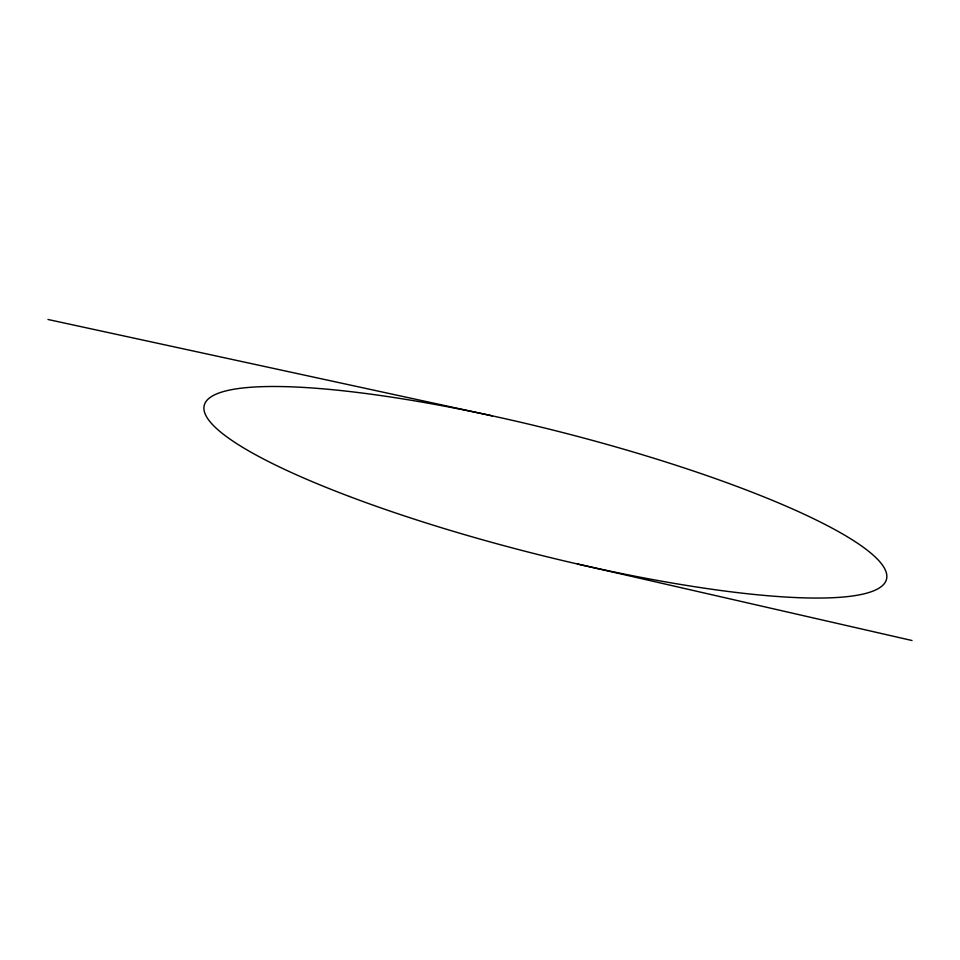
<?xml version="1.0" encoding="UTF-8"?>
<svg xmlns="http://www.w3.org/2000/svg" width="960" height="960" viewBox="0 0 960 960"><rect width="100%" height="100%" fill="white"/><g stroke="black" fill="none" stroke-linecap="round" stroke-linejoin="round"><path stroke-width="1.44" d="M48 319.488L492.384 415.896M577.476 564L912 640.512M349.452 496.488A352.044 62.172 14.3 0 0 885.54 581.712A352.044 62.172 14.3 0 0 401.1 398.628A352.044 62.172 14.3 0 0 349.452 496.488"/></g></svg>
